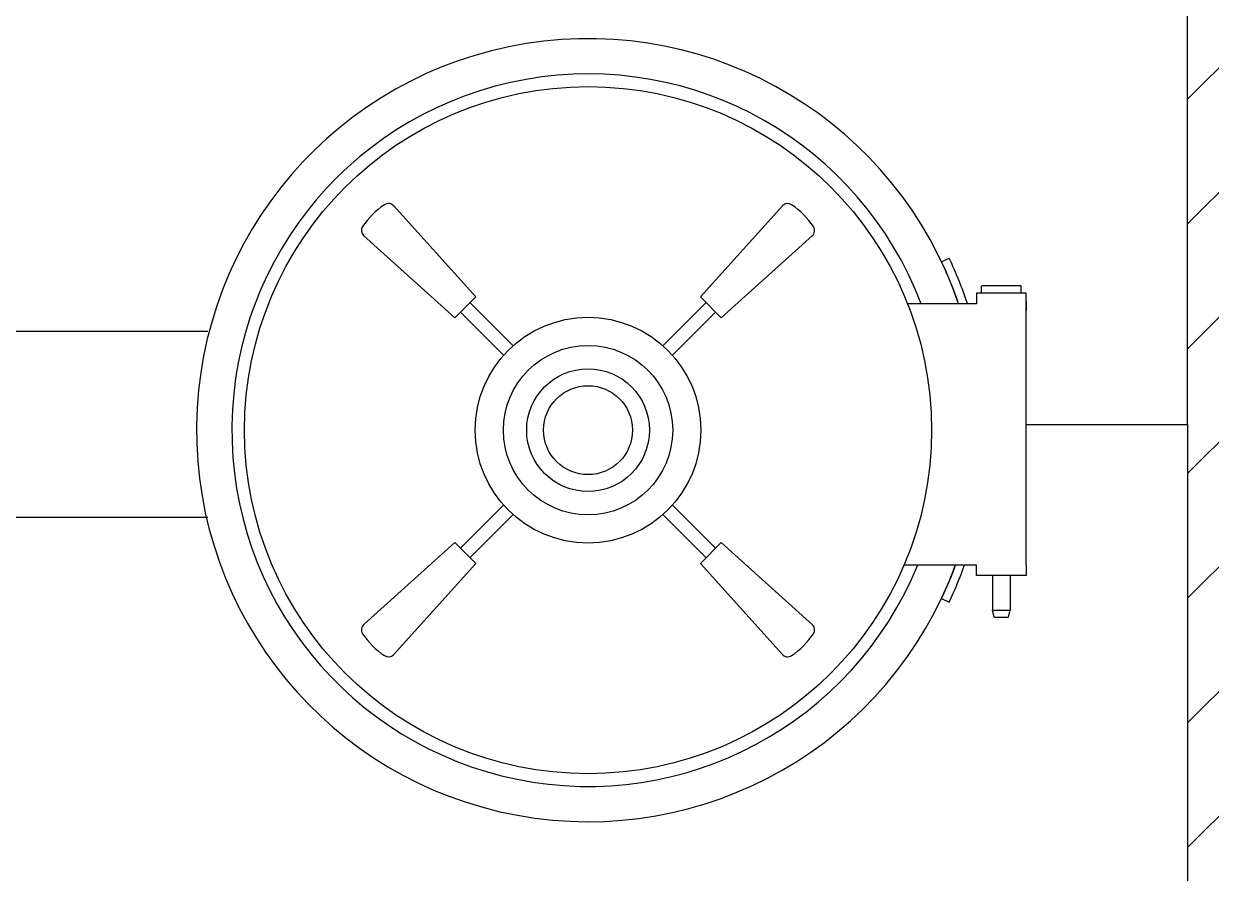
# Model space of a CAD drawing. Header units: millimetres. Extents: x -406921 to 44688, y -22195 to 9469.
# Drawn here: x 40700 to 41542, y 3711 to 4313 of the extents above; entities that cross this region are included whole.
import ezdxf

# ---------------------------------------------------------------- set-up
doc = ezdxf.new("R2010")
doc.units = ezdxf.units.MM
doc.header["$MEASUREMENT"] = 0
doc.layers.get('0').update_dxf_attribs({"lineweight": 25})
doc.layers.add('D', color=3, linetype='Continuous', lineweight=13)

msp = doc.modelspace()

# ---------------------------------------------------------------- hatches: boundary and pattern name
at = {"layer": 'D'}
h = msp.add_hatch(dxfattribs=at)
h.set_pattern_fill('ANSI31', color=256, scale=500, style=0)
h.set_pattern_definition([(45, (255099.41, 23291.12), (-44.194174, 44.194174), [])])
h.paths.add_polyline_path([(41525.408, 4639.349), (41525.408, 4029.349), (41525.408, 3599.349), (41525.408, 2979.349), (41500.408, 2979.349), (41500.408, 2969.349), (41490.801, 2969.349), (41490.801, 2961.349), (41524.909, 2961.349), (41524.909, 2958.349), (41656.193, 2958.349), (41656.193, 4745.284), (42325.408, 4745.284), (42325.408, 5658.349), (39875.408, 5658.349), (39875.408, 4745.284), (40569.624, 4745.284), (40569.624, 2958.349), (40675.908, 2958.349), (40675.908, 2961.349), (40710.016, 2961.349), (40710.016, 2969.349), (40700.408, 2969.349), (40700.408, 2979.349), (40675.408, 2979.349), (40675.408, 3599.349), (40675.408, 4029.349), (40675.408, 4639.349)])

# ---------------------------------------------------------------- linework, layer by layer
for p, q in [((41525.408, 4029.349), (41525.408, 4639.349)), ((41350.902, 4144.761), (41356.318, 4147.343)), ((41379.366, 4127.349), (41379.866, 4127.849)), ((41379.366, 4122.849), (41379.366, 4127.349)), ((41379.866, 4127.849), (41406.866, 4127.849)), ((41406.866, 4127.849), (41407.366, 4127.349)), ((41407.366, 4122.849), (41407.366, 4127.349)), ((41379.366, 4122.849), (41379.866, 4122.349)), ((41406.866, 4122.349), (41379.866, 4122.349)), ((41407.366, 4122.849), (41406.866, 4122.349)), ((41410.866, 4116.349), (41410.866, 4110.349)), ((40830.856, 4095.285), (40675.408, 4095.285)), ((41410.866, 4029.349), (41525.408, 4029.349)), ((41410.866, 4029.349), (41525.408, 4029.349)), ((41525.408, 4029.349), (41525.408, 3599.349)), ((40830.856, 3963.413), (40675.408, 3963.413)), ((41387.016, 3922.349), (41387.016, 3897.849)), ((41399.716, 3922.349), (41399.716, 3897.849)), ((41350.902, 3905.937), (41356.318, 3903.355)), ((41388.366, 3892.849), (41387.016, 3897.849)), ((41387.016, 3897.849), (41399.716, 3897.849)), ((41398.366, 3892.849), (41399.716, 3897.849)), ((41388.366, 3892.849), (41398.366, 3892.849))]:
    msp.add_line(p, q)
at = {"linetype": 'Continuous'}
for p, q in [((40962.455, 4184.516), (41020.791, 4119.816)), ((41180.026, 4119.816), (41238.362, 4184.516)), ((41005.942, 4104.966), (40941.241, 4163.303)), ((41259.576, 4163.303), (41194.875, 4104.966)), ((41020.791, 4119.816), (41005.942, 4104.966)), ((41194.875, 4104.966), (41180.026, 4119.816)), ((41375.866, 4122.349), (41375.866, 4114.849)), ((41410.866, 4122.349), (41375.866, 4122.349)), ((41410.866, 4114.849), (41410.866, 4122.349)), ((41010.008, 4109.032), (41040.581, 4078.459)), ((41047.299, 4085.176), (41016.725, 4115.75)), ((41184.092, 4115.75), (41153.518, 4085.176)), ((41160.236, 4078.459), (41190.809, 4109.032)), ((41375.866, 4114.849), (41326.864, 4114.849)), ((41410.866, 3929.849), (41410.866, 4114.849)), ((41040.581, 3972.239), (41010.008, 3941.665)), ((41016.725, 3934.948), (41047.299, 3965.521)), ((41153.518, 3965.521), (41184.092, 3934.948)), ((41190.809, 3941.665), (41160.236, 3972.239)), ((40941.626, 3887.741), (41005.942, 3945.731)), ((41005.942, 3945.731), (41020.791, 3930.882)), ((41180.026, 3930.882), (41194.875, 3945.731)), ((41194.875, 3945.731), (41259.576, 3887.395)), ((41020.791, 3930.882), (40962.455, 3866.182)), ((41238.016, 3866.566), (41180.026, 3930.882)), ((41324.4, 3929.849), (41375.866, 3929.849)), ((41375.866, 3922.349), (41375.866, 3929.849)), ((41410.866, 3929.849), (41410.866, 3922.349)), ((41410.866, 3922.349), (41375.866, 3922.349))]:
    msp.add_line(p, q, dxfattribs=at)
for radius in [243.5, 80, 60, 43.5, 31.5]:
    msp.add_circle((41100.408, 4025.349), radius)
for radius, start, end in [(277.5, 18.815545, 339.87044), (252.5, 20.760074, 337.776666), (277.5, 18.815545, 25.487446), (283.5, 18.402875, 25.487446), (277.5, 334.512554, 339.87044), (283.5, 334.512554, 340.314276)]:
    msp.add_arc((41100.408, 4025.349), radius, start, end)
for centre, radius, start, end in [((40987.042, 4138.715), 55.773, 123.647115, 146.352885), ((40958.914, 4180.976), 5.007, 39.078128, 123.647115), ((41241.903, 4180.976), 5.007, 56.352885, 135), ((41213.775, 4138.715), 55.773, 33.647115, 56.352885), ((40944.782, 4166.843), 5.007, 146.352885, 225), ((41256.035, 4166.843), 5.007, 309.078128, 33.647115), ((40944.782, 3883.855), 5.007, 129.078078, 213.647115), ((40987.042, 3911.983), 55.773, 213.647115, 236.352885), ((41213.775, 3911.983), 55.773, 303.647115, 326.352885), ((41256.035, 3883.855), 5.007, 326.352885, 45), ((40958.914, 3869.722), 5.007, 236.352885, 315), ((41241.903, 3869.722), 5.007, 219.078078, 303.647115)]:
    msp.add_arc(centre, radius, start, end, dxfattribs=at)

doc.saveas('drawing.dxf')
